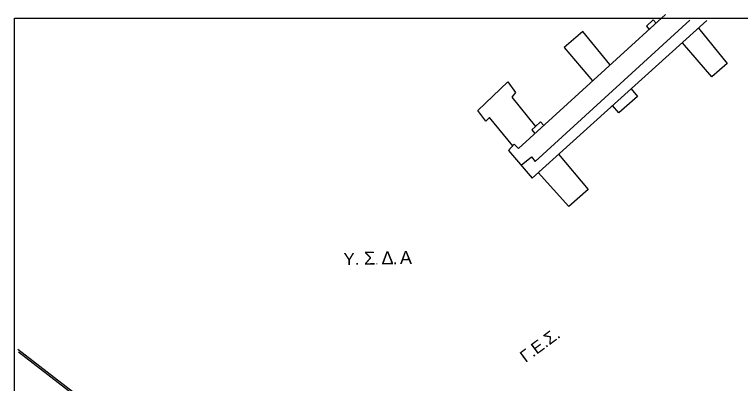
# Model space of a CAD drawing. Header units: millimetres. Extents: x 745 to 5694, y 762 to 3401.
# Drawn here: x 780.4 to 1145.3, y 1707.7 to 1893.4 of the extents above; entities that cross this region are included whole.
import ezdxf

# ---------------------------------------------------------------- set-up
doc = ezdxf.new("R2010")
doc.units = ezdxf.units.MM
doc.layers.add('Επιγραφές - Σχήματα', color=7, linetype='Continuous')
doc.layers.add('Υπόβαθρο ΔΕΗ', color=7, linetype='Continuous')
doc.styles.add('arial', font='ARIAL.TTF')

msp = doc.modelspace()

# ---------------------------------------------------------------- linework, layer by layer
at = {"layer": 'Επιγραφές - Σχήματα'}
msp.add_lwpolyline([(780.39, 1891.51), (3073.89, 1891.51), (3073.89, 778.3), (780.39, 778.3)], close=True, dxfattribs=at)
at = {"layer": 'Υπόβαθρο ΔΕΗ'}
for p, q in [((1041.71, 1819.65), (1119.48, 1890.58)), ((1123.83, 1886.62), (1138.19, 1868.79)), ((1130.47, 1862.07), (1115.66, 1879.26)), ((1138.19, 1868.79), (1130.47, 1862.07)), ((1012.9, 1845.31), (1027.98, 1859.59)), ((1027.98, 1859.59), (1031.81, 1854.24)), ((1031.81, 1854.24), (1030.02, 1851.87)), ((1089.94, 1856.1), (1093.09, 1852.19)), ((1030.02, 1851.87), (1041.97, 1837.25)), ((1093.09, 1852.19), (1083.75, 1843.99)), ((1080.5, 1847.59), (1080.65, 1847.73)), ((1083.75, 1843.99), (1080.65, 1847.73)), ((1017.01, 1839.85), (1012.9, 1845.31)), ((1018.85, 1841.72), (1017.01, 1839.85)), ((1030.5, 1827.48), (1018.85, 1841.72)), ((1041.97, 1837.25), (1044.4, 1839.52)), ((1044.4, 1839.52), (1046.04, 1837.74)), ((1041.97, 1837.25), (1040.01, 1835.5)), ((1040.01, 1835.5), (1041.65, 1833.72)), ((1034.67, 1817.72), (1039.92, 1821.9)), ((1039.92, 1821.9), (1041.71, 1819.65)), ((1053.49, 1823.26), (1068.36, 1805.55)), ((1058.7, 1797.03), (1043.33, 1814.1)), ((1068.36, 1805.55), (1058.7, 1797.03))]:
    msp.add_line(p, q, dxfattribs=at)
for points in [[(1107.21, 1893.4), (1033.34, 1826.09), (1031.24, 1828.29), (1028.32, 1825.09), (1040.2, 1811.29), (1127.99, 1890.38)], [(1102.52, 1889.12), (1101.03, 1890.73), (1097.68, 1887.5), (1099.06, 1885.97)], [(1079.29, 1868.26), (1065.64, 1884.96), (1056.3, 1876.94), (1070.49, 1860.18)]]:
    msp.add_lwpolyline(points, dxfattribs=at)
for points in [[(782.06, 1725.37), (1010.06, 1549.34), (1144.55, 1669.73, 0.332516), (1169.82, 1769.43), (1159.23, 1801.27)], [(782.45, 1724.12), (1010.19, 1548.04), (1144.85, 1668.9, 0.339489), (1170.97, 1770.03, -0.714499)]]:
    msp.add_lwpolyline(points, format="xyb", dxfattribs=at)

# ---------------------------------------------------------------- texts
at = {"layer": 'Επιγραφές - Σχήματα', "char_height": 6, "width": 69.1904, "attachment_point": 1, "style": 'arial'}
for s, insert, rotation in [('Y. {\\H1.083x;Σ\\fMS Shell Dlg|b0|i0|c0|p0;\\H0.6538x;. \\fArial|b0|i0|c0|p34;\\H1.53x;Δ\\fMS Shell Dlg|b1|i0|c0|p0;\\H0.6538x;. \\fArial|b0|i0|c0|p34;\\H1.529x;Α}', (945.54, 1774.17), 0.9538), ('Γ.Ε.Σ.', (1033.35, 1723.28), 36.4871)]:
    msp.add_mtext(s, dxfattribs=dict(at, insert=insert, rotation=rotation))

doc.saveas('drawing.dxf')
